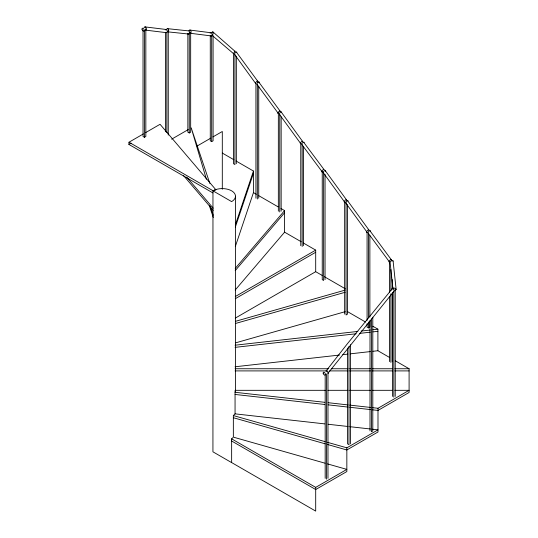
<?xml version="1.0" encoding="UTF-8"?>
<svg xmlns="http://www.w3.org/2000/svg" width="538" height="538" viewBox="0 0 538 538"><rect width="100%" height="100%" fill="white"/><g stroke="black" fill="none" stroke-linecap="round" stroke-linejoin="round"><path stroke-width="0.81" d="M143.034 30.585L143.034 136.47L144.433 137.284L145.838 136.47L145.838 28.904M144.433 137.284L144.433 30.552M165.448 131.736L165.448 32.327M166.847 132.543L166.847 32.3M168.253 135.078L168.253 30.653M187.863 33.719L187.863 132.16L189.268 132.967L190.667 132.16L190.667 32.885M189.268 132.967L189.268 32.858M210.277 35.595L210.277 140.788L211.683 141.595L213.082 140.788L213.082 35.595M211.683 141.595L211.683 35.569M234.918 54.452L234.918 164.527L233.519 163.713L233.519 53.645L211.952 35.226M325.113 463.218L233.351 437.138L233.351 415.565L235.059 413.856L235.059 390.971M236.323 163.713L236.323 56.167M255.933 198.226L255.933 83.598M257.339 199.033L257.339 84.405M258.738 198.226L258.738 86.107M278.348 211.165L278.348 112.704M279.753 211.979L279.753 114.345M281.152 211.165L281.152 116.874M300.762 245.678L300.762 143.74A1.506 0.565 -46.6 0 0 301.065 143.606M302.168 246.485L302.168 144.554M303.566 245.678L303.566 146.249M322.242 171.965L322.242 279.646L323.647 280.459L323.647 172.772M325.046 279.646L325.046 174.467M344.663 314.158L344.663 202.174A1.506 0.565 -46.6 0 0 344.959 202.032M346.062 202.147L346.062 314.965L347.461 314.158L347.461 204.675M367.077 323.741L367.077 327.097L368.476 327.904L369.875 327.097L369.875 321.226M367.077 320.386L367.077 232.308M368.476 327.904L368.476 322.033M368.476 317.844L368.476 233.122M369.875 317.03L369.875 235.664M389.492 361.61L389.492 296.364M389.492 292.181L389.492 262.067M390.891 362.417L390.891 293.829M390.891 290.48L390.891 269.565M392.289 361.61L392.289 293.856M392.289 288.832L392.289 279.632M212.961 192.96L128.905 144.433L128.999 142.22L143.444 133.881M235.099 51.372L212.813 31.809L211.75 32.462M393.002 261.219C393.056 259.545 389.936 261.32 390.117 262.517L392.901 288.536C393.265 286.586 397.952 289.975 395.228 290.069M235.321 224.985L253.452 171.044L236.068 161.01M235.321 227.137L253.452 173.202M235.321 246.552L253.452 192.611L253.452 171.044M327.998 373.19L394.267 290.85A1.681 0.686 48.5 0 0 394.031 289.995L393.265 289.047A1.527 0.625 48.5 0 0 392.417 288.563L347.064 344.152L326.129 370.911A1.688 0.679 48 0 0 326.216 371.435M328.355 373.096L328.422 372.928A1.688 0.679 48 0 0 328.18 372.081L327.407 371.139A1.52 0.612 48 0 0 326.559 370.655L326.203 370.743M392.054 288.657L391.98 288.825A1.681 0.686 48.5 0 0 391.98 289.061M165.227 29.926L165.993 29.462A1.52 1.083 75.7 0 1 166.847 29.933L167.291 31.063A1.688 1.204 75.7 0 1 167.069 32.193L166.309 32.657L145.294 30.094L146.06 29.63A1.688 1.204 75.7 0 0 146.282 28.501L145.832 27.371A1.52 1.083 75.7 0 0 144.978 26.9L144.218 27.364A1.688 1.204 75.7 0 0 144.07 27.694M210.062 33.195L210.822 32.731A1.52 1.083 75.8 0 1 211.676 33.201L212.127 34.331A1.695 1.204 75.8 0 1 211.898 35.461L211.138 35.925L190.122 33.248L190.889 32.784A1.695 1.204 75.8 0 0 191.111 31.655L190.667 30.518A1.52 1.083 75.8 0 0 189.806 30.047L189.046 30.511A1.695 1.204 75.8 0 0 188.899 30.841M235.193 268.462L284.595 210.593L280.977 208.502M235.193 270.621L284.595 212.752M235.193 290.029L284.595 232.167L284.595 210.593M257.83 82.509L257.077 83.457A1.722 0.646 -46.7 0 0 256.888 84.237L278.381 113.518M231.643 438.847L315.698 487.374L315.698 511.1L231.643 462.572L231.643 438.847L232.779 437.703M145.61 132.63L160.055 124.291L215.926 189.82L212.961 190.808L212.934 451.819L231.616 462.599M128.905 144.433L131.084 143.182M171.642 139.174L188.307 129.55M196.989 146.107L210.728 138.172M212.9 136.921L222.302 131.494L222.302 189.268M235.267 296.559L315.698 250.123L315.698 271.69L322.208 275.449M235.267 298.711L315.698 252.275M235.267 318.126L315.698 271.69M372.175 407.622L377.992 408.275L409.095 390.319L394.872 390.319M327.528 442.33L346.842 447.824L377.992 429.842L372.175 429.19M315.698 487.374L346.842 469.392L327.528 463.904M235.765 321.24L345.188 290.103M235.765 323.399L345.188 292.262M235.765 342.807L345.188 311.67M168.522 31.93L188.73 34.049L189.49 33.591A1.688 1.197 75.3 0 0 189.706 32.462L189.255 31.332A1.52 1.083 75.3 0 0 188.401 30.861L167.385 28.655L166.625 29.119A1.688 1.197 75.3 0 0 166.403 29.832M167.715 31.843L168.475 31.386A1.688 1.197 75.3 0 0 168.69 30.256L168.239 29.126A1.52 1.083 75.3 0 0 167.385 28.655M300.796 143.727L279.303 114.177A1.722 0.646 -46.6 0 1 279.498 113.397L280.251 112.449A1.506 0.565 -46.6 0 1 281.118 111.884L302.612 141.433A1.722 0.646 -46.6 0 1 302.625 141.642M344.69 202.154L323.197 172.604A1.722 0.646 -46.6 0 1 323.392 171.824L324.145 170.876A1.506 0.565 -46.6 0 1 325.019 170.311L346.512 199.86A1.722 0.646 -46.6 0 1 346.459 200.331M258.704 81.944L280.197 111.225A1.722 0.646 -46.7 0 1 280.15 111.702M367.104 232.288L345.611 202.813A1.722 0.646 -46.6 0 1 345.806 202.032L346.559 201.084A1.506 0.565 -46.6 0 1 347.434 200.519L368.927 229.995A1.722 0.646 -46.6 0 1 368.873 230.472M235.059 345.208L357.851 331.421M361.193 331.045L370.379 330.016M372.888 329.733L377.898 329.169L377.898 350.736L389.505 357.44M235.059 347.36L356.183 333.762M359.519 333.392L370.379 332.168M372.888 331.885L377.898 331.327M235.059 366.775L339.471 355.053M342.814 354.676L347.83 354.112M350.332 353.829L370.379 351.583M372.888 351.301L377.898 350.736M212.167 35.333L213.236 33.692L212.813 31.809M235.14 51.117L233.297 53.686M235.059 368.745L328.772 368.745M331.28 368.745L348.012 368.745M349.687 368.745L370.601 368.745M372.276 368.745L392.357 368.745M394.872 368.745L409.095 368.745L409.095 392.471L377.992 410.427L372.175 409.781M235.059 370.904L327.097 370.904M329.606 370.904L348.012 370.904M349.687 370.904L370.601 370.904M372.276 370.904L392.357 370.904M394.872 370.904L409.095 370.904M235.059 390.319L325.423 390.319M327.931 390.319L348.012 390.319M349.687 390.319L370.601 390.319M372.276 390.319L392.357 390.319M235.059 392.289L324.811 402.323M328.133 402.7L348.079 404.926M349.74 405.114L370.514 407.434M235.059 394.448L324.811 404.482M328.133 404.852L348.079 407.084M349.74 407.266L370.514 409.593M235.059 413.856L324.811 423.897M328.133 424.267L348.079 426.493M349.74 426.681L370.514 429.001M144.978 26.9L165.993 29.462M189.806 30.047L210.822 32.731M233.351 415.565L325.113 441.644M233.351 417.723L325.113 443.803M327.528 444.489L346.842 449.983L377.992 432.001L377.992 408.275M257.796 81.494A1.722 0.646 -46.7 0 0 257.783 81.285L236.29 51.984A1.506 0.565 -46.7 0 0 235.415 52.549L234.662 53.504A1.722 0.646 -46.7 0 0 234.474 54.284L255.745 83.619M257.689 81.151L257.298 81.137A1.506 0.565 -46.7 0 0 256.431 81.702L255.678 82.65A1.722 0.646 -46.7 0 0 255.489 83.43L255.577 83.565M280.103 111.09L279.713 111.07A1.506 0.572 -46.7 0 0 278.845 111.635L278.092 112.59A1.722 0.646 -46.7 0 0 277.904 113.37L277.991 113.505M302.524 141.299L302.134 141.279A1.506 0.565 -46.6 0 0 301.26 141.844L300.507 142.792A1.722 0.646 -46.6 0 0 300.312 143.572L300.406 143.707M346.418 199.726L346.028 199.712A1.506 0.565 -46.6 0 0 345.161 200.27L344.407 201.225A1.722 0.646 -46.6 0 0 344.212 201.999L344.3 202.133M368.833 229.861L368.443 229.847A1.506 0.565 -46.6 0 0 367.575 230.412L366.822 231.36A1.722 0.646 -46.6 0 0 366.627 232.14L366.714 232.268M324.091 169.652L303.526 142.086A1.513 0.578 -47 0 0 302.652 142.651L301.905 143.599A1.715 0.652 -47 0 0 301.724 144.386L322.289 171.952A1.513 0.578 -47 0 0 322.558 171.837M323.997 169.517L323.607 169.497A1.513 0.578 -47 0 0 322.733 170.062L321.986 171.017A1.715 0.652 -47 0 0 321.798 171.797L321.892 171.931M391.287 260.231A1.722 0.652 -46.8 0 0 391.334 259.753L369.841 230.647A1.506 0.572 -46.8 0 0 368.967 231.212L368.221 232.167A1.722 0.652 -46.8 0 0 368.032 232.947L389.525 262.053A1.506 0.572 -46.8 0 0 389.794 261.932M391.24 259.619L390.85 259.598A1.506 0.572 -46.8 0 0 389.983 260.163L389.23 261.118A1.722 0.652 -46.8 0 0 389.041 261.898L389.135 262.033M222.302 153.061L233.895 159.752M253.452 192.611L256.35 194.285M258.522 195.543L278.079 206.834M128.999 142.22L213.068 190.761M284.595 232.167L301.233 241.77M303.405 243.021L315.698 250.123M324.374 276.7L345.349 288.812M347.521 311.63L365.605 322.067M372.834 326.243L377.898 329.169M395.309 360.79L409.095 368.745M231.643 441.005L315.698 489.533L346.842 471.55L346.842 447.824M186.632 177.036L213.209 208.206M183.377 175.375L213.209 210.365M303.916 142.106L304.01 142.24A1.715 0.652 -47 0 1 303.963 142.711M370.231 230.667L370.326 230.802A1.722 0.652 -46.8 0 1 370.339 231.01M259.094 81.964L259.181 82.099A1.722 0.646 -46.7 0 1 258.993 82.879M236.68 52.004L236.767 52.139A1.722 0.646 -46.7 0 1 236.781 52.347M347.817 200.533L347.911 200.667A1.722 0.646 -46.6 0 1 347.857 201.145M325.403 170.331L325.497 170.465A1.722 0.646 -46.6 0 1 325.302 171.245M281.509 111.904L281.603 112.038A1.722 0.646 -46.6 0 1 281.616 112.24M209.833 183.424L191.205 127.883L206.417 179.268M210.365 206.579L213.297 215.308M209.302 205.563L213.297 217.466M393.07 260.755L396.143 289.525M395.222 289.431L395.222 396.405M393.823 291.078L393.823 397.212M392.424 292.78L392.424 396.405M372.807 317.259L372.807 430.911L371.408 431.725L371.408 318.906M370.003 320.608L370.003 430.911M350.393 344.737L350.393 443.857M348.994 346.385L348.994 444.664L347.588 443.857L347.588 348.093M327.978 372.323L327.978 478.363M326.579 373.971L326.579 479.17M325.174 374.831L325.174 478.363M235.483 196.215L235.483 391.751M211.138 35.925A1.52 1.083 75.8 0 1 210.546 35.71M188.73 34.049A1.52 1.083 75.3 0 1 187.876 33.578M257.83 82.509A1.506 0.572 -46.7 0 1 258.704 81.944M166.309 32.657A1.52 1.083 75.7 0 1 166.007 32.603M214.938 189.874L212.934 190.822L231.616 201.609A13.208 7.626 0 0 0 233.257 191.979A13.208 7.626 0 0 0 217.224 189.168L214.938 189.874M323.183 373.19A1.574 0.908 60 0 0 324.965 375.053A1.574 0.908 60 0 0 324.703 372.7A1.574 0.908 60 0 0 323.183 373.19M142.039 29.207A1.574 0.908 60 0 0 143.834 31.056A1.574 0.908 60 0 0 143.552 28.689A1.574 0.908 60 0 0 142.039 29.207"/></g></svg>
